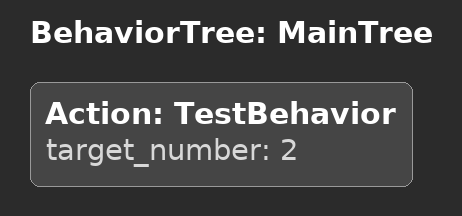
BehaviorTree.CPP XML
<root main_tree_to_execute="MainTree">
    <BehaviorTree ID="MainTree">
        <Action ID="TestBehavior" target_number="2"/>
    </BehaviorTree>
</root>
